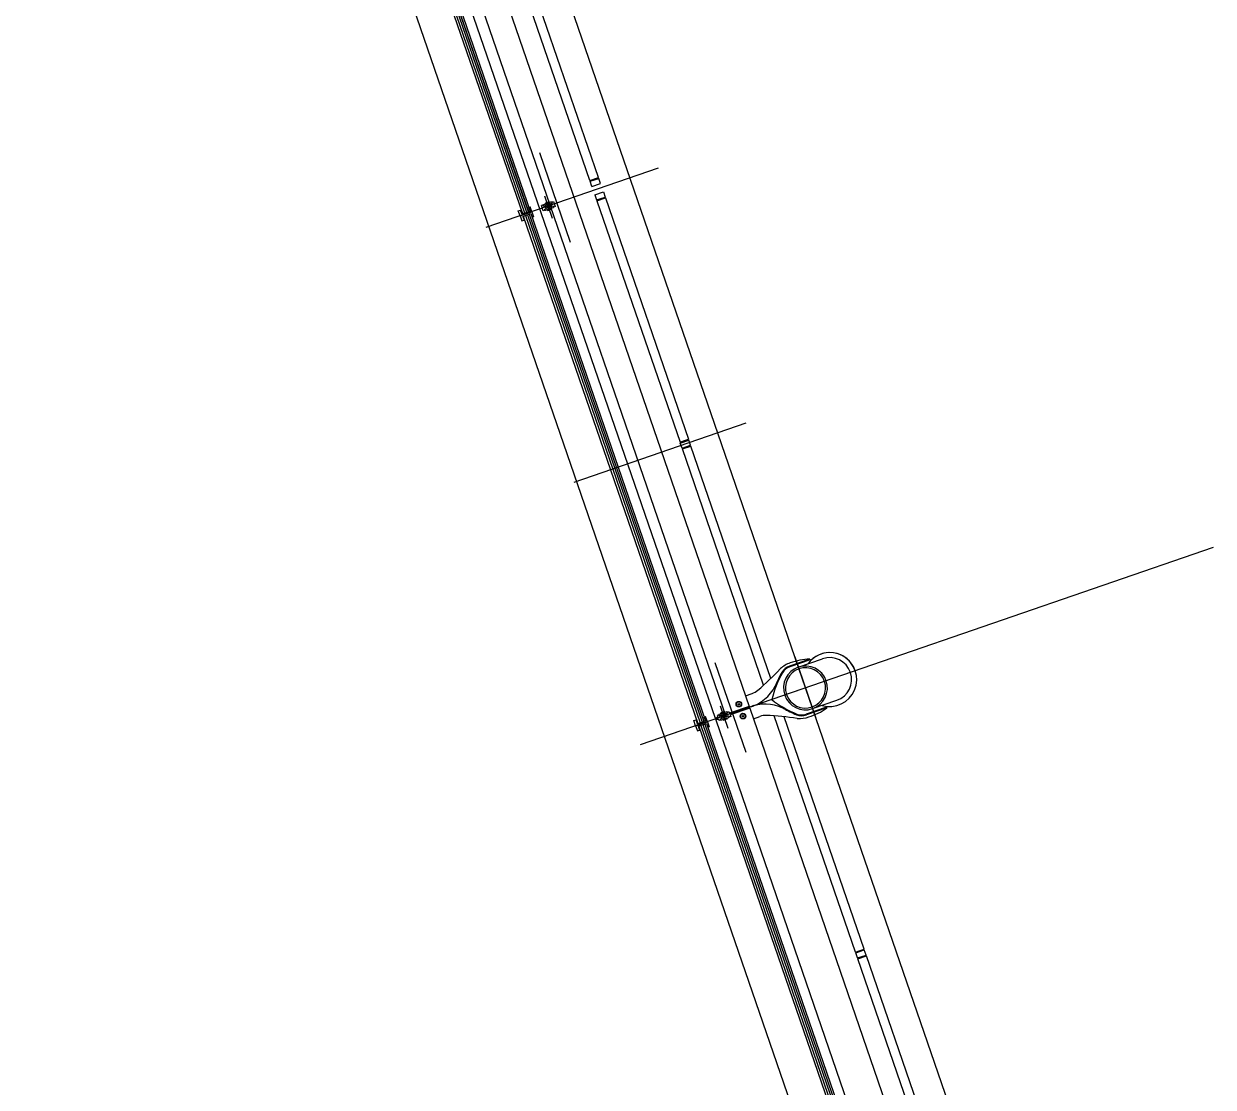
# Model space of a CAD drawing. Extents: x 809434 to 809707, y 818708 to 819364.
# Drawn here: x 809645.36 to 809651.98, y 818738.23 to 818744.15 of the extents above; entities that cross this region are included whole.
import ezdxf

# ---------------------------------------------------------------- set-up
doc = ezdxf.new("R2010")
doc.units = 0
for name, color, linetype in [('Level 2', 7, 'Continuous'), ('MAJ630__', 7, 'Continuous'), ('MAJ640__', 7, 'Continuous'), ('MAJ640__1', 7, 'Continuous'), ('MMH294_S', 7, 'Continuous')]:
    doc.layers.add(name, color=color, linetype=linetype)

msp = doc.modelspace()

# ---------------------------------------------------------------- linework, layer by layer
at = {"layer": 'Level 2'}
msp.add_arc((809649.8444, 818740.4996), 0.15, 253.4229, 144.5771, dxfattribs=at)
at = {"layer": 'MAJ630__'}
for p, q in [((809647.4454, 818746.014), (809649.3956, 818740.3503)), ((809647.2051, 818745.9286), (809648.1769, 818743.1062)), ((809647.1626, 818745.9139), (809648.1344, 818743.0916)), ((809646.971, 818745.8559), (809650.8778, 818734.5097)), ((809648.1114, 818743.1075), (809648.1237, 818743.1117)), ((809648.1212, 818743.0791), (809648.1114, 818743.1075)), ((809648.1212, 818743.0791), (809648.1867, 818743.1017)), ((809648.1212, 818743.0791), (809648.1867, 818743.1017)), ((809648.131, 818743.0904), (809648.1237, 818743.1117)), ((809648.131, 818743.0904), (809648.1769, 818743.1062)), ((809648.1359, 818743.0762), (809648.1818, 818743.092)), ((809648.1696, 818743.1275), (809648.1769, 818743.13)), ((809648.1769, 818743.1062), (809648.1696, 818743.1275)), ((809648.1867, 818743.1017), (809648.1769, 818743.13)), ((809648.1818, 818743.092), (809649.1536, 818740.2697)), ((809648.1818, 818743.092), (809648.1892, 818743.0708)), ((809648.1867, 818743.1017), (809648.1965, 818743.0733)), ((809648.1212, 818743.0791), (809648.131, 818743.0507)), ((809648.131, 818743.0507), (809648.1433, 818743.055)), ((809648.1359, 818743.0762), (809648.1433, 818743.055)), ((809648.1393, 818743.0774), (809649.111, 818740.2553)), ((809648.1892, 818743.0708), (809648.1965, 818743.0733)), ((809649.6695, 818740.5684), (809649.8047, 818740.6149)), ((809649.7489, 818740.3377), (809649.8841, 818740.3842)), ((809649.3989, 818740.3409), (809651.349, 818734.6772)), ((809649.0881, 818740.2709), (809649.1004, 818740.2751)), ((809649.0979, 818740.2425), (809649.0881, 818740.2709)), ((809649.0979, 818740.2425), (809649.1634, 818740.2651)), ((809649.0979, 818740.2425), (809649.1634, 818740.2651)), ((809649.0979, 818740.2425), (809649.1077, 818740.2142)), ((809649.1078, 818740.2539), (809649.1004, 818740.2751)), ((809649.1078, 818740.2539), (809649.1536, 818740.2697)), ((809649.1126, 818740.2397), (809649.1585, 818740.2555)), ((809649.1126, 818740.2397), (809649.12, 818740.2184)), ((809649.116, 818740.2408), (809650.0878, 818737.4185)), ((809649.1463, 818740.2909), (809649.1536, 818740.2935)), ((809649.1536, 818740.2697), (809649.1463, 818740.2909)), ((809649.1634, 818740.2651), (809649.1536, 818740.2935)), ((809649.1585, 818740.2555), (809650.1303, 818737.4331)), ((809649.1585, 818740.2555), (809649.1659, 818740.2342)), ((809649.1634, 818740.2651), (809649.1732, 818740.2367)), ((809649.1659, 818740.2342), (809649.1732, 818740.2367)), ((809649.1077, 818740.2142), (809649.12, 818740.2184))]:
    msp.add_line(p, q, dxfattribs=at)
for points in [[(809649.7335, 818740.6138), (809649.7348, 818740.6098), (809649.622, 818740.5709)], [(809649.3752, 818740.4094), (809649.4121, 818740.4221)], [(809649.8273, 818740.3413), (809649.8259, 818740.3453), (809649.7131, 818740.3064)], [(809649.4192, 818740.2818), (809649.456, 818740.2945)]]:
    msp.add_lwpolyline(points, dxfattribs=at)
for centre, radius, start, end in [((809649.8444, 818740.4996), 0.15, 19, 144.5771), ((809649.6814, 818740.4293), 0.1724, 109.2751, 130.39607), ((809649.6465, 818740.5), 0.075, 109, 149.96236), ((809649.7092, 818740.453), 0.122, 19, 199), ((809649.7445, 818740.2747), 0.3393, 91.86071, 110.70605), ((809649.8444, 818740.4996), 0.122, 19, 109), ((809648.581, 818741.4656), 1.3402, 310.07845, 317.42579), ((809650.0688, 818740.2558), 0.5628, 149.96236, 166.36786), ((809649.5827, 818740.5454), 0.02, 130.39607, 137.42579), ((809649.7092, 818740.453), 0.112, 19, 199), ((809649.8444, 818740.4996), 0.122, 289, 19), ((809649.3795, 818740.5167), 0.1, 289, 310.07845), ((809649.7092, 818740.453), 0.122, 199, 19), ((809649.7092, 818740.453), 0.112, 199, 19), ((809649.8711, 818740.8298), 0.5628, 231.63214, 248.03764), ((809649.6887, 818740.3774), 0.075, 248.03764, 289), ((809649.6272, 818740.6153), 0.3393, 287.29394, 306.13928), ((809649.4886, 818740.1999), 0.1, 87.92155, 109), ((809649.4436, 818738.9605), 1.3402, 80.57421, 87.92155), ((809649.6663, 818740.3024), 0.02, 260.57421, 267.60393), ((809649.6727, 818740.4546), 0.1724, 267.60393, 288.72489)]:
    msp.add_arc(centre, radius, start, end, dxfattribs=at)
msp.add_open_spline([(809649.2721, 818740.3197), (809649.2721, 818740.3197), (809649.2722, 818740.3197), (809649.2723, 818740.3197), (809649.2723, 818740.3197), (809649.2724, 818740.3197), (809649.2724, 818740.3197), (809649.2725, 818740.3196), (809649.2725, 818740.3196), (809649.2725, 818740.3196), (809649.2726, 818740.3195), (809649.2726, 818740.3195), (809649.2727, 818740.3195), (809649.2727, 818740.3194), (809649.2728, 818740.3193), (809649.2728, 818740.3193)], degree=3, dxfattribs=at)
at = {"layer": 'MAJ640__'}
for p, q in [((809647.2563, 818745.9489), (809649.2065, 818740.2852)), ((809647.1741, 818745.9179), (809648.146, 818743.0956)), ((809647.1855, 818745.9218), (809648.1573, 818743.0995)), ((809647.1949, 818745.9251), (809648.1668, 818743.1027)), ((809647.1957, 818745.9253), (809648.1675, 818743.103)), ((809648.2612, 818743.1487), (809648.283, 818743.1562)), ((809648.2619, 818743.15), (809648.2612, 818743.1487)), ((809648.2622, 818743.1459), (809648.2612, 818743.1487)), ((809648.2817, 818743.1568), (809648.2619, 818743.15)), ((809648.2622, 818743.1459), (809648.284, 818743.1534)), ((809648.2817, 818743.1568), (809648.283, 818743.1562)), ((809648.2821, 818743.1527), (809648.2824, 818743.1518)), ((809648.284, 818743.1534), (809648.283, 818743.1562)), ((809648.2913, 818743.1469), (809648.2989, 818743.1495)), ((809648.2965, 818743.1553), (809648.3069, 818743.1589)), ((809648.3069, 818743.1589), (809648.3167, 818743.1305)), ((809648.1622, 818743.0853), (809649.134, 818740.2629)), ((809648.1717, 818743.0885), (809649.1435, 818740.2662)), ((809648.1724, 818743.0888), (809649.1442, 818740.2664)), ((809648.2512, 818743.1397), (809648.2407, 818743.1361)), ((809648.2505, 818743.1078), (809648.2407, 818743.1361)), ((809648.2609, 818743.1113), (809648.2505, 818743.1078)), ((809648.2585, 818743.1171), (809648.2661, 818743.1197)), ((809648.2912, 818743.1469), (809648.2604, 818743.1363)), ((809648.262, 818743.1104), (809648.306, 818743.1255)), ((809648.2641, 818743.1466), (809648.2644, 818743.1456)), ((809648.2969, 818743.1303), (809648.2661, 818743.1197)), ((809648.2952, 818743.1208), (809648.2735, 818743.1133)), ((809648.2744, 818743.1104), (809648.2735, 818743.1133)), ((809648.2962, 818743.1179), (809648.2744, 818743.1104)), ((809648.2757, 818743.1098), (809648.2744, 818743.1104)), ((809648.275, 818743.1149), (809648.2752, 818743.1144)), ((809648.2758, 818743.1141), (809648.2752, 818743.1144)), ((809648.2757, 818743.1098), (809648.2956, 818743.1167)), ((809648.2928, 818743.12), (809648.2931, 818743.1206)), ((809648.293, 818743.1211), (809648.2931, 818743.1206)), ((809648.2962, 818743.1179), (809648.2952, 818743.1208)), ((809648.2956, 818743.1167), (809648.2962, 818743.1179)), ((809648.3046, 818743.133), (809648.297, 818743.1304)), ((809648.3167, 818743.1305), (809648.3063, 818743.127)), ((809648.1509, 818743.0814), (809649.1227, 818740.259)), ((809649.2279, 818740.3032), (809649.2175, 818740.2996)), ((809649.2679, 818740.3103), (809649.2371, 818740.2997)), ((809649.2379, 818740.3122), (809649.2597, 818740.3197)), ((809649.2386, 818740.3135), (809649.2379, 818740.3122)), ((809649.2389, 818740.3093), (809649.2379, 818740.3122)), ((809649.2584, 818740.3203), (809649.2386, 818740.3135)), ((809649.2389, 818740.3093), (809649.2607, 818740.3168)), ((809649.2408, 818740.31), (809649.2411, 818740.309)), ((809649.2584, 818740.3203), (809649.2597, 818740.3197)), ((809649.2588, 818740.3162), (809649.2591, 818740.3152)), ((809649.2607, 818740.3168), (809649.2597, 818740.3197)), ((809649.268, 818740.3104), (809649.2756, 818740.313)), ((809649.2732, 818740.3188), (809649.2836, 818740.3224)), ((809649.2836, 818740.3224), (809649.2869, 818740.3129)), ((809649.3956, 818740.3503), (809649.2869, 818740.3129)), ((809649.3989, 818740.3409), (809649.2901, 818740.3034)), ((809649.2901, 818740.3034), (809649.2934, 818740.294)), ((809649.1276, 818740.2448), (809650.0994, 818737.4224)), ((809649.1389, 818740.2487), (809650.1107, 818737.4264)), ((809649.1484, 818740.252), (809650.1202, 818737.4296)), ((809649.1491, 818740.2522), (809650.1209, 818737.4299)), ((809649.2065, 818740.2852), (809649.2207, 818740.2901)), ((809649.2097, 818740.2758), (809651.1599, 818734.6121)), ((809649.2097, 818740.2758), (809649.224, 818740.2807)), ((809649.2175, 818740.2996), (809649.2207, 818740.2901)), ((809649.2272, 818740.2712), (809649.224, 818740.2807)), ((809649.2376, 818740.2748), (809649.2272, 818740.2712)), ((809649.2352, 818740.2806), (809649.2428, 818740.2832)), ((809649.2387, 818740.2738), (809649.2827, 818740.289)), ((809649.2736, 818740.2938), (809649.2428, 818740.2832)), ((809649.2719, 818740.2842), (809649.2502, 818740.2767)), ((809649.2511, 818740.2739), (809649.2502, 818740.2767)), ((809649.2729, 818740.2814), (809649.2511, 818740.2739)), ((809649.2524, 818740.2733), (809649.2511, 818740.2739)), ((809649.2517, 818740.2783), (809649.2519, 818740.2778)), ((809649.2525, 818740.2775), (809649.2519, 818740.2778)), ((809649.2524, 818740.2733), (809649.2723, 818740.2801)), ((809649.2695, 818740.2834), (809649.2699, 818740.284)), ((809649.2697, 818740.2845), (809649.2699, 818740.284)), ((809649.2729, 818740.2814), (809649.2719, 818740.2842)), ((809649.2723, 818740.2801), (809649.2729, 818740.2814)), ((809649.2813, 818740.2964), (809649.2737, 818740.2938)), ((809649.2934, 818740.294), (809649.283, 818740.2904))]:
    msp.add_line(p, q, dxfattribs=at)
for points in [[(809648.2954, 818743.1563), (809648.2514, 818743.1411)], [(809649.7335, 818740.6138), (809649.6207, 818740.5749)], [(809649.2721, 818740.3197), (809649.2281, 818740.3046)], [(809649.8273, 818740.3413), (809649.7145, 818740.3025)]]:
    msp.add_lwpolyline(points, dxfattribs=at)
for centre, radius in [((809648.2787, 818743.1333), 0.006), ((809649.3386, 818740.3624), 0.0155), ((809649.3386, 818740.3624), 0.0135), ((809649.3386, 818740.3624), 0.0042), ((809649.3613, 818740.2962), 0.0155), ((809649.3613, 818740.2962), 0.0135), ((809649.3613, 818740.2962), 0.0042)]:
    msp.add_circle(centre, radius, dxfattribs=at)
for centre, radius, start, end in [((809648.2787, 818743.1333), 0.0095, 145.18264, 252.81736), ((809648.2787, 818743.1333), 0.0109, 101.1265, 116.87349), ((809648.2787, 818743.1333), 0.0109, 281.1265, 296.87349), ((809648.2787, 818743.1333), 0.0095, 326.69488, 71.30512), ((809649.6465, 818740.5), 0.0792, 109, 149.96236), ((809650.0688, 818740.2558), 0.567, 149.96236, 158.10407), ((809649.3348, 818740.5677), 0.2307, 285.67731, 333.23123), ((809649.5241, 818740.4748), 0.02, 326.67541, 338.10407), ((809649.2554, 818740.2968), 0.0095, 145.18264, 198.99991), ((809649.2554, 818740.2968), 0.006, 19.00013, 198.99986), ((809649.2554, 818740.2968), 0.0109, 101.1265, 116.87349), ((809649.2554, 818740.2968), 0.0095, 19.00008, 71.30512), ((809649.4848, 818740.1322), 0.2307, 64.76877, 112.32268), ((809649.3348, 818740.5677), 0.2307, 285.67731, 292.32268), ((809649.4848, 818740.1322), 0.2307, 105.67731, 112.32268), ((809649.5767, 818740.3219), 0.02, 59.89592, 71.32459), ((809649.8711, 818740.8298), 0.567, 239.89592, 248.03764), ((809649.6887, 818740.3774), 0.0792, 248.03764, 289), ((809649.2554, 818740.2968), 0.0095, 198.99991, 252.81736), ((809649.2554, 818740.2968), 0.006, 198.99986, 19.00013), ((809649.2554, 818740.2968), 0.0109, 281.1265, 296.87349), ((809649.2554, 818740.2968), 0.0095, 326.69488, 19.00008)]:
    msp.add_arc(centre, radius, start, end, dxfattribs=at)
for points, degree in [([(809648.2954, 818743.1563), (809648.2954, 818743.1563), (809648.2955, 818743.1563), (809648.2956, 818743.1563), (809648.2956, 818743.1563), (809648.2957, 818743.1562), (809648.2957, 818743.1562), (809648.2958, 818743.1562), (809648.2958, 818743.1562), (809648.2958, 818743.1561), (809648.2959, 818743.1561), (809648.2959, 818743.156), (809648.296, 818743.156), (809648.296, 818743.1559), (809648.2961, 818743.1559), (809648.2961, 818743.1559)], 3), ([(809648.2961, 818743.1559), (809648.2965, 818743.1554), (809648.2968, 818743.1549), (809648.2975, 818743.1539), (809648.2978, 818743.1534), (809648.2983, 818743.1524), (809648.2986, 818743.1519), (809648.299, 818743.1511), (809648.2991, 818743.1508), (809648.2992, 818743.1505)], 3), ([(809648.2993, 818743.1503), (809648.2993, 818743.1503), (809648.2993, 818743.1503), (809648.2993, 818743.1501), (809648.2993, 818743.1501), (809648.2993, 818743.1499), (809648.2993, 818743.1498), (809648.2992, 818743.1497), (809648.2991, 818743.1497), (809648.299, 818743.1496), (809648.299, 818743.1496), (809648.2989, 818743.1495), (809648.2989, 818743.1495), (809648.2989, 818743.1495)], 3), ([(809648.2993, 818743.1503), (809648.2993, 818743.1503), (809648.2993, 818743.1503), (809648.2993, 818743.1504), (809648.2993, 818743.1504), (809648.2992, 818743.1505), (809648.2992, 818743.1505), (809648.2992, 818743.1505)], 3), ([(809648.2511, 818743.1404), (809648.2511, 818743.1405), (809648.2511, 818743.1405), (809648.2512, 818743.1406), (809648.2512, 818743.1407), (809648.2512, 818743.1407), (809648.2512, 818743.1408), (809648.2512, 818743.1408), (809648.2512, 818743.1409), (809648.2513, 818743.1409), (809648.2513, 818743.141), (809648.2513, 818743.141), (809648.2513, 818743.1411), (809648.2514, 818743.1411), (809648.2514, 818743.1411), (809648.2514, 818743.1411)], 3), ([(809648.252, 818743.1342), (809648.2519, 818743.1346), (809648.2518, 818743.1349), (809648.2516, 818743.1358), (809648.2515, 818743.1363), (809648.2513, 818743.1374), (809648.2513, 818743.138), (809648.2512, 818743.1392), (809648.2511, 818743.1398), (809648.2511, 818743.1404)], 3), ([(809648.252, 818743.1342), (809648.252, 818743.1342), (809648.252, 818743.1342), (809648.252, 818743.1341), (809648.252, 818743.1341), (809648.252, 818743.1341), (809648.252, 818743.1341), (809648.252, 818743.134)], 3), ([(809648.2528, 818743.1337), (809648.2528, 818743.1337), (809648.2528, 818743.1337), (809648.2528, 818743.1337), (809648.2527, 818743.1336), (809648.2526, 818743.1336), (809648.2526, 818743.1336), (809648.2525, 818743.1336), (809648.2524, 818743.1337), (809648.2523, 818743.1337), (809648.2522, 818743.1338), (809648.2521, 818743.1339), (809648.2521, 818743.134), (809648.252, 818743.134)], 3), ([(809648.2528, 818743.1337), (809648.2534, 818743.1339), (809648.2541, 818743.1341), (809648.2557, 818743.1347), (809648.2566, 818743.135), (809648.2582, 818743.1355), (809648.2588, 818743.1357), (809648.2597, 818743.1361), (809648.2601, 818743.1362), (809648.2604, 818743.1363)], 3), ([(809648.2528, 818743.1337), (809648.2537, 818743.134), (809648.2545, 818743.1343), (809648.2554, 818743.1346), (809648.2567, 818743.135), (809648.258, 818743.1354), (809648.2593, 818743.1359), (809648.2596, 818743.136), (809648.26, 818743.1361), (809648.2604, 818743.1363)], 3), ([(809648.2581, 818743.1164), (809648.2581, 818743.1164), (809648.2581, 818743.1164), (809648.2581, 818743.1165), (809648.2581, 818743.1166), (809648.2581, 818743.1168), (809648.2582, 818743.1168), (809648.2582, 818743.1169), (809648.2583, 818743.117), (809648.2584, 818743.1171), (809648.2584, 818743.1171), (809648.2585, 818743.1171), (809648.2585, 818743.1171), (809648.2585, 818743.1171)], 3), ([(809648.2581, 818743.1164), (809648.2581, 818743.1163), (809648.2581, 818743.1163), (809648.2582, 818743.1163), (809648.2582, 818743.1163), (809648.2582, 818743.1162), (809648.2582, 818743.1162), (809648.2582, 818743.1162)], 3), ([(809648.2613, 818743.1108), (809648.261, 818743.1113), (809648.2606, 818743.1118), (809648.2599, 818743.1128), (809648.2596, 818743.1132), (809648.2591, 818743.1142), (809648.2588, 818743.1147), (809648.2585, 818743.1155), (809648.2583, 818743.1158), (809648.2582, 818743.1162)], 3), ([(809648.2604, 818743.1363), (809648.2604, 818743.1363), (809648.2604, 818743.1363), (809648.2605, 818743.1361), (809648.2605, 818743.1359), (809648.2606, 818743.1353), (809648.2607, 818743.1349), (809648.2609, 818743.1337), (809648.261, 818743.1327), (809648.2615, 818743.1304), (809648.2618, 818743.1292), (809648.2625, 818743.1269), (809648.263, 818743.1258), (809648.264, 818743.1237), (809648.2645, 818743.1228), (809648.2652, 818743.1215), (809648.2655, 818743.121), (809648.2659, 818743.1203), (809648.266, 818743.1201), (809648.2661, 818743.1199), (809648.2661, 818743.1198), (809648.2661, 818743.1197)], 3), ([(809648.262, 818743.1104), (809648.262, 818743.1104), (809648.2619, 818743.1104), (809648.2619, 818743.1104), (809648.2618, 818743.1104), (809648.2618, 818743.1104), (809648.2617, 818743.1105), (809648.2617, 818743.1105), (809648.2616, 818743.1105), (809648.2616, 818743.1106), (809648.2616, 818743.1106), (809648.2615, 818743.1106), (809648.2615, 818743.1107), (809648.2614, 818743.1107), (809648.2614, 818743.1108), (809648.2613, 818743.1108)], 3), ([(809648.2716, 818743.1399), (809648.2716, 818743.1398), (809648.2716, 818743.1398), (809648.2716, 818743.1397), (809648.2715, 818743.1397), (809648.2714, 818743.1394), (809648.2712, 818743.1393), (809648.271, 818743.1389), (809648.2709, 818743.1387), (809648.2708, 818743.1385)], 3), ([(809648.2738, 818743.1431), (809648.2726, 818743.1414), (809648.2716, 818743.1399)], 2), ([(809648.2757, 818743.1243), (809648.2759, 818743.1243), (809648.2761, 818743.1242), (809648.2765, 818743.1241), (809648.2767, 818743.124), (809648.2769, 818743.1239), (809648.277, 818743.1239), (809648.2771, 818743.1238), (809648.2771, 818743.1238), (809648.2771, 818743.1238)], 3), ([(809648.2803, 818743.1428), (809648.2786, 818743.1434), (809648.2766, 818743.1441)], 2), ([(809648.2771, 818743.1238), (809648.2789, 818743.1233), (809648.2808, 818743.1226)], 2), ([(809648.2818, 818743.1423), (809648.2816, 818743.1424), (809648.2814, 818743.1425), (809648.281, 818743.1426), (809648.2808, 818743.1427), (809648.2805, 818743.1428), (809648.2804, 818743.1428), (809648.2803, 818743.1428), (809648.2803, 818743.1428), (809648.2803, 818743.1428)], 3), ([(809648.2837, 818743.1236), (809648.2848, 818743.1253), (809648.2858, 818743.1268)], 2), ([(809648.2858, 818743.1268), (809648.2858, 818743.1268), (809648.2858, 818743.1268), (809648.2859, 818743.1269), (809648.2859, 818743.127), (809648.2861, 818743.1272), (809648.2862, 818743.1274), (809648.2864, 818743.1278), (809648.2865, 818743.128), (809648.2866, 818743.1281)], 3), ([(809648.2912, 818743.1469), (809648.2912, 818743.1469), (809648.2913, 818743.1469), (809648.2913, 818743.1469)], 2), ([(809648.2912, 818743.1469), (809648.2912, 818743.1469), (809648.2913, 818743.1469), (809648.2913, 818743.1469)], 2), ([(809648.297, 818743.1304), (809648.297, 818743.1304), (809648.297, 818743.1304), (809648.297, 818743.1306), (809648.2969, 818743.1308), (809648.2968, 818743.1313), (809648.2967, 818743.1317), (809648.2965, 818743.133), (809648.2964, 818743.134), (809648.2959, 818743.1363), (809648.2957, 818743.1375), (809648.2949, 818743.1398), (809648.2944, 818743.1409), (809648.2934, 818743.143), (809648.2929, 818743.1439), (809648.2922, 818743.1452), (809648.2919, 818743.1457), (809648.2916, 818743.1463), (809648.2915, 818743.1466), (809648.2914, 818743.1468), (809648.2913, 818743.1469), (809648.2913, 818743.1469)], 3), ([(809648.297, 818743.1304), (809648.297, 818743.1304), (809648.2969, 818743.1304), (809648.2969, 818743.1303)], 2), ([(809648.3046, 818743.133), (809648.3046, 818743.133), (809648.3046, 818743.133), (809648.3047, 818743.133), (809648.3047, 818743.133), (809648.3048, 818743.133), (809648.3048, 818743.133), (809648.3049, 818743.133), (809648.305, 818743.133), (809648.3052, 818743.1329), (809648.3052, 818743.1329), (809648.3053, 818743.1328), (809648.3054, 818743.1327), (809648.3054, 818743.1326)], 3), ([(809648.3054, 818743.1324), (809648.3054, 818743.1325), (809648.3054, 818743.1325), (809648.3054, 818743.1325), (809648.3054, 818743.1326), (809648.3054, 818743.1326), (809648.3054, 818743.1326), (809648.3054, 818743.1326)], 3), ([(809648.3054, 818743.1324), (809648.3055, 818743.1321), (809648.3056, 818743.1318), (809648.3058, 818743.1309), (809648.3059, 818743.1304), (809648.3061, 818743.1292), (809648.3062, 818743.1287), (809648.3063, 818743.1275), (809648.3063, 818743.1269), (809648.3063, 818743.1263)], 3), ([(809648.3063, 818743.1263), (809648.3063, 818743.1262), (809648.3063, 818743.1261), (809648.3063, 818743.126), (809648.3063, 818743.126), (809648.3062, 818743.1259), (809648.3062, 818743.1259), (809648.3062, 818743.1258), (809648.3062, 818743.1258), (809648.3062, 818743.1257), (809648.3062, 818743.1257), (809648.3061, 818743.1256), (809648.3061, 818743.1256), (809648.306, 818743.1256), (809648.306, 818743.1255), (809648.306, 818743.1255)], 3), ([(809649.2278, 818740.3038), (809649.2278, 818740.3039), (809649.2279, 818740.304), (809649.2279, 818740.3041), (809649.2279, 818740.3041), (809649.2279, 818740.3042), (809649.2279, 818740.3042), (809649.2279, 818740.3043), (809649.2279, 818740.3043), (809649.228, 818740.3044), (809649.228, 818740.3044), (809649.228, 818740.3045), (809649.228, 818740.3045), (809649.2281, 818740.3045), (809649.2281, 818740.3046), (809649.2281, 818740.3046)], 3), ([(809649.2287, 818740.2977), (809649.2286, 818740.298), (809649.2285, 818740.2983), (809649.2283, 818740.2992), (809649.2282, 818740.2997), (809649.228, 818740.3009), (809649.228, 818740.3014), (809649.2279, 818740.3026), (809649.2278, 818740.3032), (809649.2278, 818740.3038)], 3), ([(809649.2483, 818740.3033), (809649.2483, 818740.3033), (809649.2483, 818740.3033), (809649.2483, 818740.3032), (809649.2482, 818740.3031), (809649.2481, 818740.3029), (809649.2479, 818740.3027), (809649.2477, 818740.3023), (809649.2476, 818740.3022), (809649.2475, 818740.302)], 3), ([(809649.2505, 818740.3065), (809649.2493, 818740.3048), (809649.2483, 818740.3033)], 2), ([(809649.257, 818740.3063), (809649.2553, 818740.3069), (809649.2533, 818740.3075)], 2), ([(809649.2585, 818740.3058), (809649.2583, 818740.3058), (809649.2581, 818740.3059), (809649.2577, 818740.306), (809649.2575, 818740.3061), (809649.2572, 818740.3062), (809649.2571, 818740.3062), (809649.257, 818740.3063), (809649.257, 818740.3063), (809649.257, 818740.3063)], 3), ([(809649.2679, 818740.3103), (809649.2679, 818740.3103), (809649.268, 818740.3104), (809649.268, 818740.3104)], 2), ([(809649.2679, 818740.3103), (809649.2679, 818740.3103), (809649.268, 818740.3104), (809649.268, 818740.3104)], 2), ([(809649.2718, 818740.3024), (809649.2715, 818740.3034), (809649.2711, 818740.3044), (809649.2701, 818740.3064), (809649.2696, 818740.3073), (809649.2689, 818740.3087), (809649.2686, 818740.3091), (809649.2683, 818740.3098), (809649.2682, 818740.31), (809649.2681, 818740.3103), (809649.268, 818740.3103), (809649.268, 818740.3104)], 3), ([(809649.2737, 818740.2938), (809649.2737, 818740.2938), (809649.2737, 818740.2939), (809649.2737, 818740.294), (809649.2736, 818740.2942), (809649.2735, 818740.2948), (809649.2734, 818740.2952), (809649.2732, 818740.2964), (809649.2731, 818740.2974), (809649.2727, 818740.2997), (809649.2724, 818740.3009), (809649.2719, 818740.3022), (809649.2719, 818740.3023), (809649.2718, 818740.3024)], 3), ([(809649.2728, 818740.3193), (809649.2732, 818740.3188), (809649.2735, 818740.3183), (809649.2742, 818740.3174), (809649.2745, 818740.3169), (809649.275, 818740.3159), (809649.2753, 818740.3154), (809649.2757, 818740.3146), (809649.2758, 818740.3143), (809649.2759, 818740.314)], 3), ([(809649.276, 818740.3138), (809649.276, 818740.3137), (809649.276, 818740.3137), (809649.276, 818740.3136), (809649.276, 818740.3135), (809649.276, 818740.3134), (809649.276, 818740.3133), (809649.2759, 818740.3132), (809649.2758, 818740.3131), (809649.2757, 818740.313), (809649.2757, 818740.313), (809649.2756, 818740.313), (809649.2756, 818740.313), (809649.2756, 818740.313)], 3), ([(809649.276, 818740.3138), (809649.276, 818740.3138), (809649.276, 818740.3138), (809649.276, 818740.3138), (809649.276, 818740.3138), (809649.2759, 818740.3139), (809649.2759, 818740.3139), (809649.2759, 818740.314)], 3), ([(809649.2287, 818740.2977), (809649.2287, 818740.2977), (809649.2287, 818740.2976), (809649.2287, 818740.2976), (809649.2287, 818740.2976), (809649.2287, 818740.2975), (809649.2287, 818740.2975), (809649.2287, 818740.2975)], 3), ([(809649.2295, 818740.2971), (809649.2295, 818740.2971), (809649.2295, 818740.2971), (809649.2295, 818740.2971), (809649.2294, 818740.2971), (809649.2293, 818740.2971), (809649.2293, 818740.2971), (809649.2292, 818740.2971), (809649.2291, 818740.2971), (809649.229, 818740.2972), (809649.2289, 818740.2972), (809649.2288, 818740.2973), (809649.2288, 818740.2974), (809649.2287, 818740.2975)], 3), ([(809649.2295, 818740.2971), (809649.2301, 818740.2973), (809649.2308, 818740.2976), (809649.2324, 818740.2981), (809649.2333, 818740.2984), (809649.2349, 818740.299), (809649.2355, 818740.2992), (809649.2364, 818740.2995), (809649.2368, 818740.2996), (809649.2371, 818740.2997)], 3), ([(809649.2295, 818740.2971), (809649.2304, 818740.2974), (809649.2313, 818740.2977), (809649.2321, 818740.298), (809649.2334, 818740.2984), (809649.2347, 818740.2989), (809649.236, 818740.2993), (809649.2363, 818740.2995), (809649.2367, 818740.2996), (809649.2371, 818740.2997)], 3), ([(809649.2348, 818740.2798), (809649.2348, 818740.2798), (809649.2348, 818740.2799), (809649.2348, 818740.28), (809649.2348, 818740.28), (809649.2348, 818740.2802), (809649.2349, 818740.2803), (809649.2349, 818740.2804), (809649.235, 818740.2804), (809649.2351, 818740.2805), (809649.2351, 818740.2805), (809649.2352, 818740.2806), (809649.2352, 818740.2806), (809649.2352, 818740.2806)], 3), ([(809649.2348, 818740.2798), (809649.2348, 818740.2798), (809649.2348, 818740.2798), (809649.2349, 818740.2797), (809649.2349, 818740.2797), (809649.2349, 818740.2797), (809649.2349, 818740.2796), (809649.2349, 818740.2796)], 3), ([(809649.238, 818740.2742), (809649.2377, 818740.2747), (809649.2373, 818740.2752), (809649.2366, 818740.2762), (809649.2363, 818740.2767), (809649.2358, 818740.2777), (809649.2355, 818740.2782), (809649.2352, 818740.279), (809649.235, 818740.2793), (809649.2349, 818740.2796)], 3), ([(809649.2371, 818740.2997), (809649.2371, 818740.2997), (809649.2371, 818740.2997), (809649.2372, 818740.2995), (809649.2372, 818740.2993), (809649.2374, 818740.2988), (809649.2374, 818740.2984), (809649.2376, 818740.2971), (809649.2377, 818740.2961), (809649.2382, 818740.2938), (809649.2385, 818740.2927), (809649.2389, 818740.2914), (809649.2389, 818740.2912), (809649.239, 818740.2911)], 3), ([(809649.2387, 818740.2738), (809649.2387, 818740.2738), (809649.2387, 818740.2738), (809649.2386, 818740.2738), (809649.2385, 818740.2739), (809649.2385, 818740.2739), (809649.2384, 818740.2739), (809649.2384, 818740.2739), (809649.2383, 818740.274), (809649.2383, 818740.274), (809649.2383, 818740.274), (809649.2382, 818740.2741), (809649.2382, 818740.2741), (809649.2381, 818740.2742), (809649.2381, 818740.2742), (809649.238, 818740.2742)], 3), ([(809649.239, 818740.2911), (809649.2393, 818740.2901), (809649.2397, 818740.2891), (809649.2407, 818740.2871), (809649.2412, 818740.2862), (809649.2419, 818740.2849), (809649.2422, 818740.2844), (809649.2426, 818740.2838), (809649.2427, 818740.2836), (809649.2428, 818740.2833), (809649.2428, 818740.2832), (809649.2428, 818740.2832)], 3), ([(809649.2524, 818740.2878), (809649.2526, 818740.2877), (809649.2528, 818740.2876), (809649.2532, 818740.2875), (809649.2534, 818740.2874), (809649.2536, 818740.2874), (809649.2537, 818740.2873), (809649.2538, 818740.2873), (809649.2538, 818740.2873), (809649.2538, 818740.2873)], 3), ([(809649.2538, 818740.2873), (809649.2556, 818740.2867), (809649.2575, 818740.286)], 2), ([(809649.2604, 818740.287), (809649.2615, 818740.2887), (809649.2625, 818740.2903)], 2), ([(809649.2625, 818740.2903), (809649.2625, 818740.2903), (809649.2625, 818740.2903), (809649.2626, 818740.2904), (809649.2626, 818740.2905), (809649.2628, 818740.2907), (809649.2629, 818740.2909), (809649.2631, 818740.2912), (809649.2632, 818740.2914), (809649.2634, 818740.2916)], 3), ([(809649.2737, 818740.2938), (809649.2737, 818740.2938), (809649.2736, 818740.2938), (809649.2736, 818740.2938)], 2), ([(809649.2813, 818740.2964), (809649.2813, 818740.2964), (809649.2813, 818740.2964), (809649.2814, 818740.2965), (809649.2814, 818740.2965), (809649.2815, 818740.2965), (809649.2815, 818740.2965), (809649.2816, 818740.2965), (809649.2817, 818740.2964), (809649.2819, 818740.2964), (809649.2819, 818740.2963), (809649.282, 818740.2962), (809649.2821, 818740.2961), (809649.2821, 818740.2961)], 3), ([(809649.2822, 818740.2959), (809649.2821, 818740.2959), (809649.2821, 818740.2959), (809649.2821, 818740.296), (809649.2821, 818740.296), (809649.2821, 818740.296), (809649.2821, 818740.2961), (809649.2821, 818740.2961)], 3), ([(809649.2822, 818740.2959), (809649.2822, 818740.2956), (809649.2823, 818740.2952), (809649.2825, 818740.2943), (809649.2826, 818740.2938), (809649.2828, 818740.2927), (809649.2829, 818740.2921), (809649.283, 818740.2909), (809649.283, 818740.2903), (809649.283, 818740.2897)], 3), ([(809649.283, 818740.2897), (809649.283, 818740.2897), (809649.283, 818740.2896), (809649.283, 818740.2895), (809649.283, 818740.2894), (809649.2829, 818740.2894), (809649.2829, 818740.2893), (809649.2829, 818740.2893), (809649.2829, 818740.2892), (809649.2829, 818740.2892), (809649.2829, 818740.2892), (809649.2828, 818740.2891), (809649.2828, 818740.2891), (809649.2827, 818740.289), (809649.2827, 818740.289), (809649.2827, 818740.289)], 3)]:
    msp.add_open_spline(points, degree=degree, dxfattribs=at)
at = {"layer": 'MAJ640__1'}
for p, q in [((809645.3597, 818751.6415), (809649.2649, 818740.3)), ((809649.7092, 818740.453), (809647.7558, 818746.1261)), ((809648.2291, 818743.431), (809648.4008, 818742.9324)), ((809648.8895, 818743.3437), (809647.9313, 818743.0137)), ((809648.3024, 818743.0647), (809648.2596, 818743.1889)), ((809649.3779, 818741.9254), (809648.4197, 818741.5954)), ((809651.9781, 818741.2343), (809648.908, 818740.1772)), ((809651.9781, 818741.2343), (809648.908, 818740.1772)), ((809649.2058, 818740.5944), (809649.3775, 818740.0958)), ((809649.6497, 818740.626), (809649.7671, 818740.2851)), ((809649.7688, 818740.2801), (809649.6514, 818740.621)), ((809650.0277, 818740.5627), (809648.7903, 818740.1366)), ((809651.6626, 818734.7799), (809649.7092, 818740.453)), ((809649.2791, 818740.2281), (809649.2363, 818740.3524)), ((809649.2791, 818740.2281), (809649.2363, 818740.3524)), ((809649.116, 818740.2408), (809649.1111, 818740.255))]:
    msp.add_line(p, q, dxfattribs=at)
msp.add_circle((809649.1135, 818740.2479), 0.003, dxfattribs=at)
at = {"layer": 'MMH294_S'}
for p, q in [((809648.5097, 818743.2763), (809648.0474, 818744.619)), ((809648.557, 818743.2926), (809648.0947, 818744.6352)), ((809648.5097, 818743.2763), (809648.557, 818743.2926)), ((809648.5113, 818743.2716), (809648.5586, 818743.2879)), ((809648.5567, 818743.2872), (809648.5551, 818743.292)), ((809648.5684, 818743.2595), (809648.5586, 818743.2879)), ((809648.5211, 818743.2432), (809648.5113, 818743.2716)), ((809648.5132, 818743.2723), (809648.5116, 818743.277)), ((809648.5211, 818743.2432), (809648.5684, 818743.2595)), ((809648.5374, 818743.196), (809648.5847, 818743.2122)), ((809648.5374, 818743.196), (809648.5472, 818743.1676)), ((809648.5472, 818743.1676), (809648.5944, 818743.1839)), ((809648.5488, 818743.1629), (809648.5961, 818743.1792)), ((809648.5488, 818743.1629), (809649.0111, 818741.8202)), ((809648.5491, 818743.1683), (809648.5507, 818743.1635)), ((809648.5847, 818743.2122), (809648.5944, 818743.1839)), ((809648.5925, 818743.1832), (809648.5942, 818743.1785)), ((809648.5961, 818743.1792), (809649.0584, 818741.8365)), ((809649.0111, 818741.8202), (809649.0307, 818741.827)), ((809649.0127, 818741.8155), (809649.06, 818741.8318)), ((809649.0307, 818741.827), (809649.0584, 818741.8365)), ((809649.0581, 818741.8311), (809649.0565, 818741.8359)), ((809649.0698, 818741.8034), (809649.06, 818741.8318)), ((809649.0225, 818741.7871), (809649.0127, 818741.8155)), ((809649.0146, 818741.8162), (809649.013, 818741.8209)), ((809649.0225, 818741.7871), (809649.0698, 818741.8034)), ((809649.0241, 818741.7824), (809649.0714, 818741.7987)), ((809649.4765, 818740.4685), (809649.0241, 818741.7824)), ((809649.026, 818741.7831), (809649.0244, 818741.7878)), ((809649.0695, 818741.798), (809649.0679, 818741.8028)), ((809649.5165, 818740.5059), (809649.0714, 818741.7987)), ((809649.9878, 818738.9837), (809649.5354, 818740.2976)), ((809650.0351, 818739), (809649.5899, 818740.2927)), ((809649.9878, 818738.9837), (809650.0075, 818738.9904)), ((809649.9894, 818738.979), (809650.0367, 818738.9952)), ((809649.9992, 818738.9506), (809649.9894, 818738.979)), ((809649.9913, 818738.9796), (809649.9897, 818738.9843)), ((809650.0075, 818738.9904), (809650.0351, 818739)), ((809650.0348, 818738.9946), (809650.0332, 818738.9993)), ((809650.0465, 818738.9669), (809650.0367, 818738.9952)), ((809649.9992, 818738.9506), (809650.0465, 818738.9669)), ((809650.0008, 818738.9459), (809650.0481, 818738.9621)), ((809650.4631, 818737.6032), (809650.0008, 818738.9459)), ((809650.0027, 818738.9465), (809650.0011, 818738.9512)), ((809650.0462, 818738.9615), (809650.0446, 818738.9662)), ((809650.5104, 818737.6195), (809650.0481, 818738.9621))]:
    msp.add_line(p, q, dxfattribs=at)

doc.saveas('drawing.dxf')
